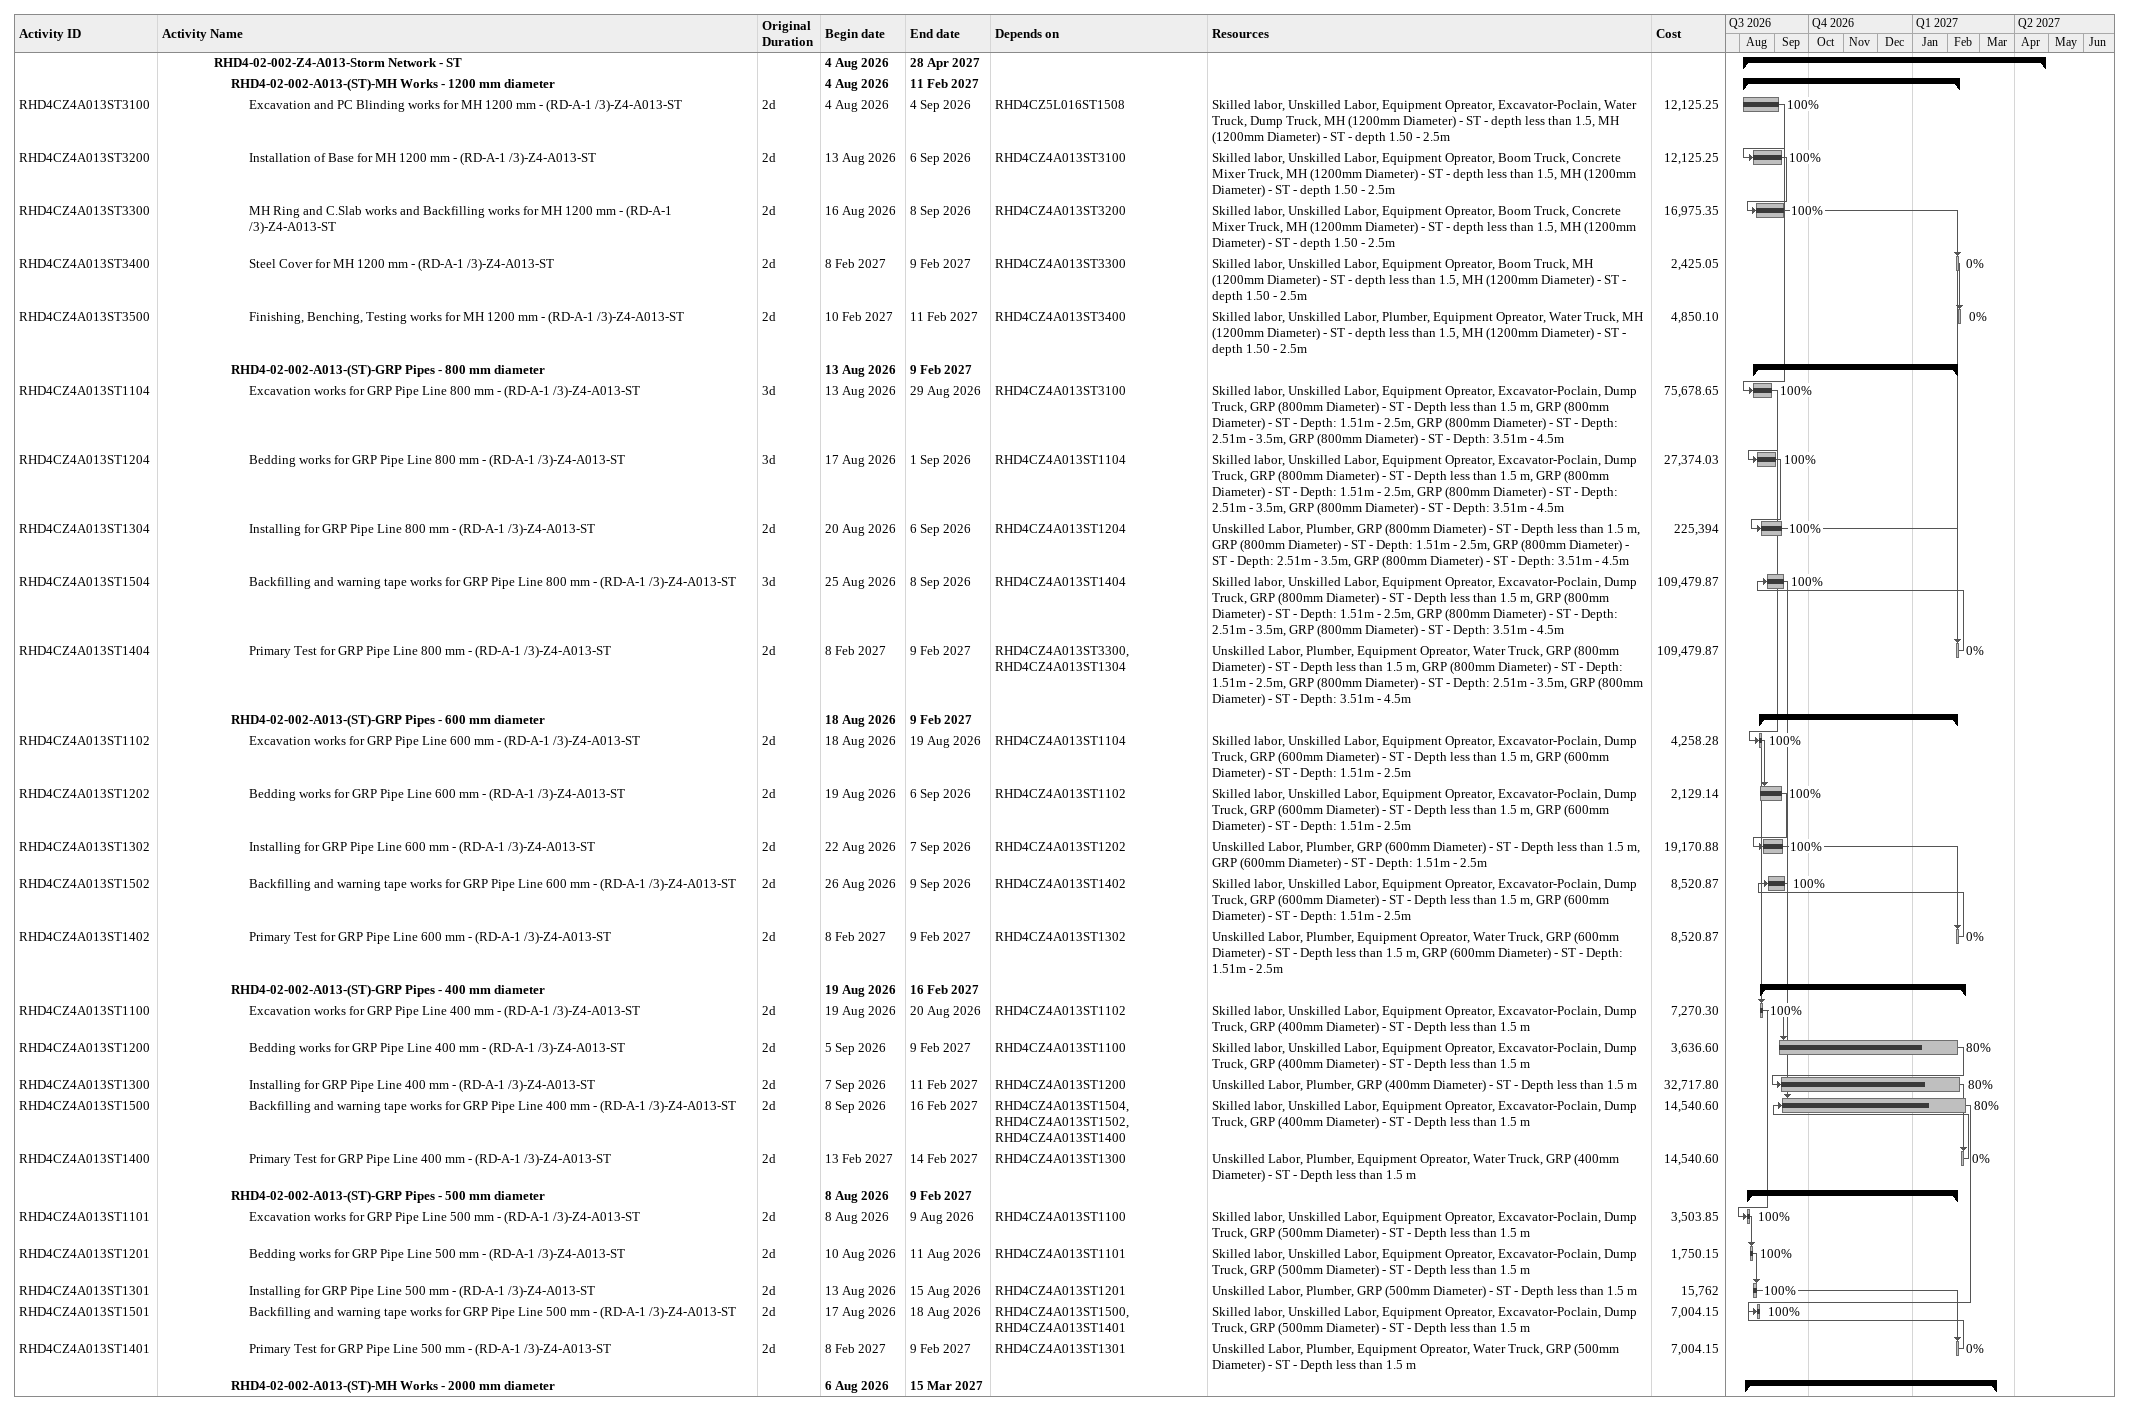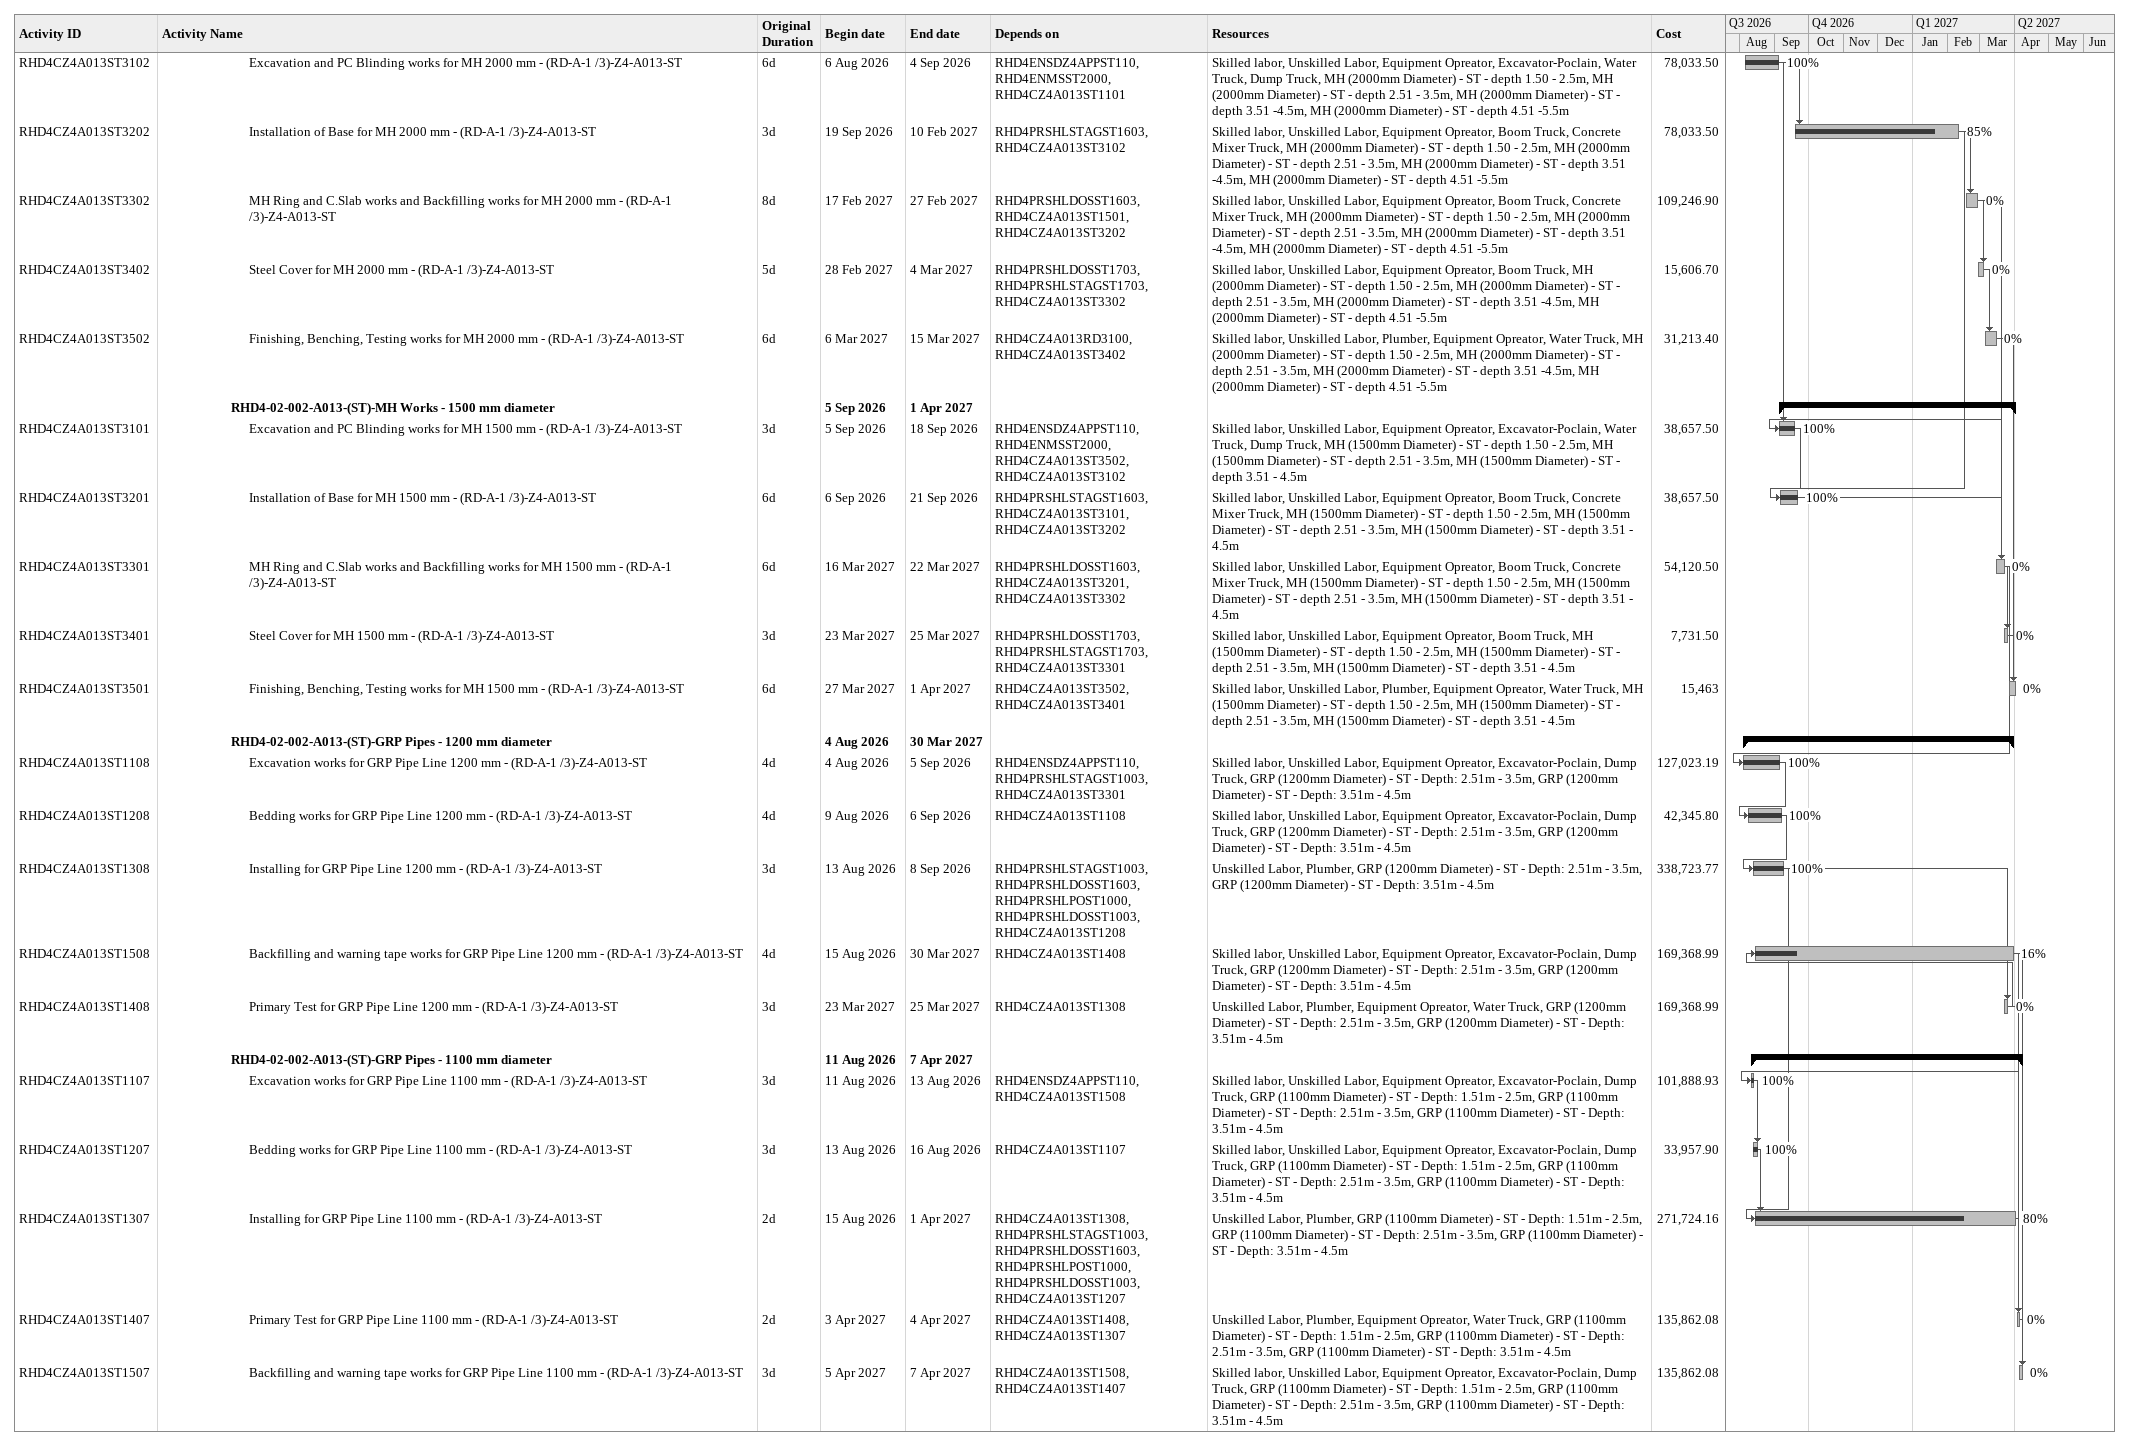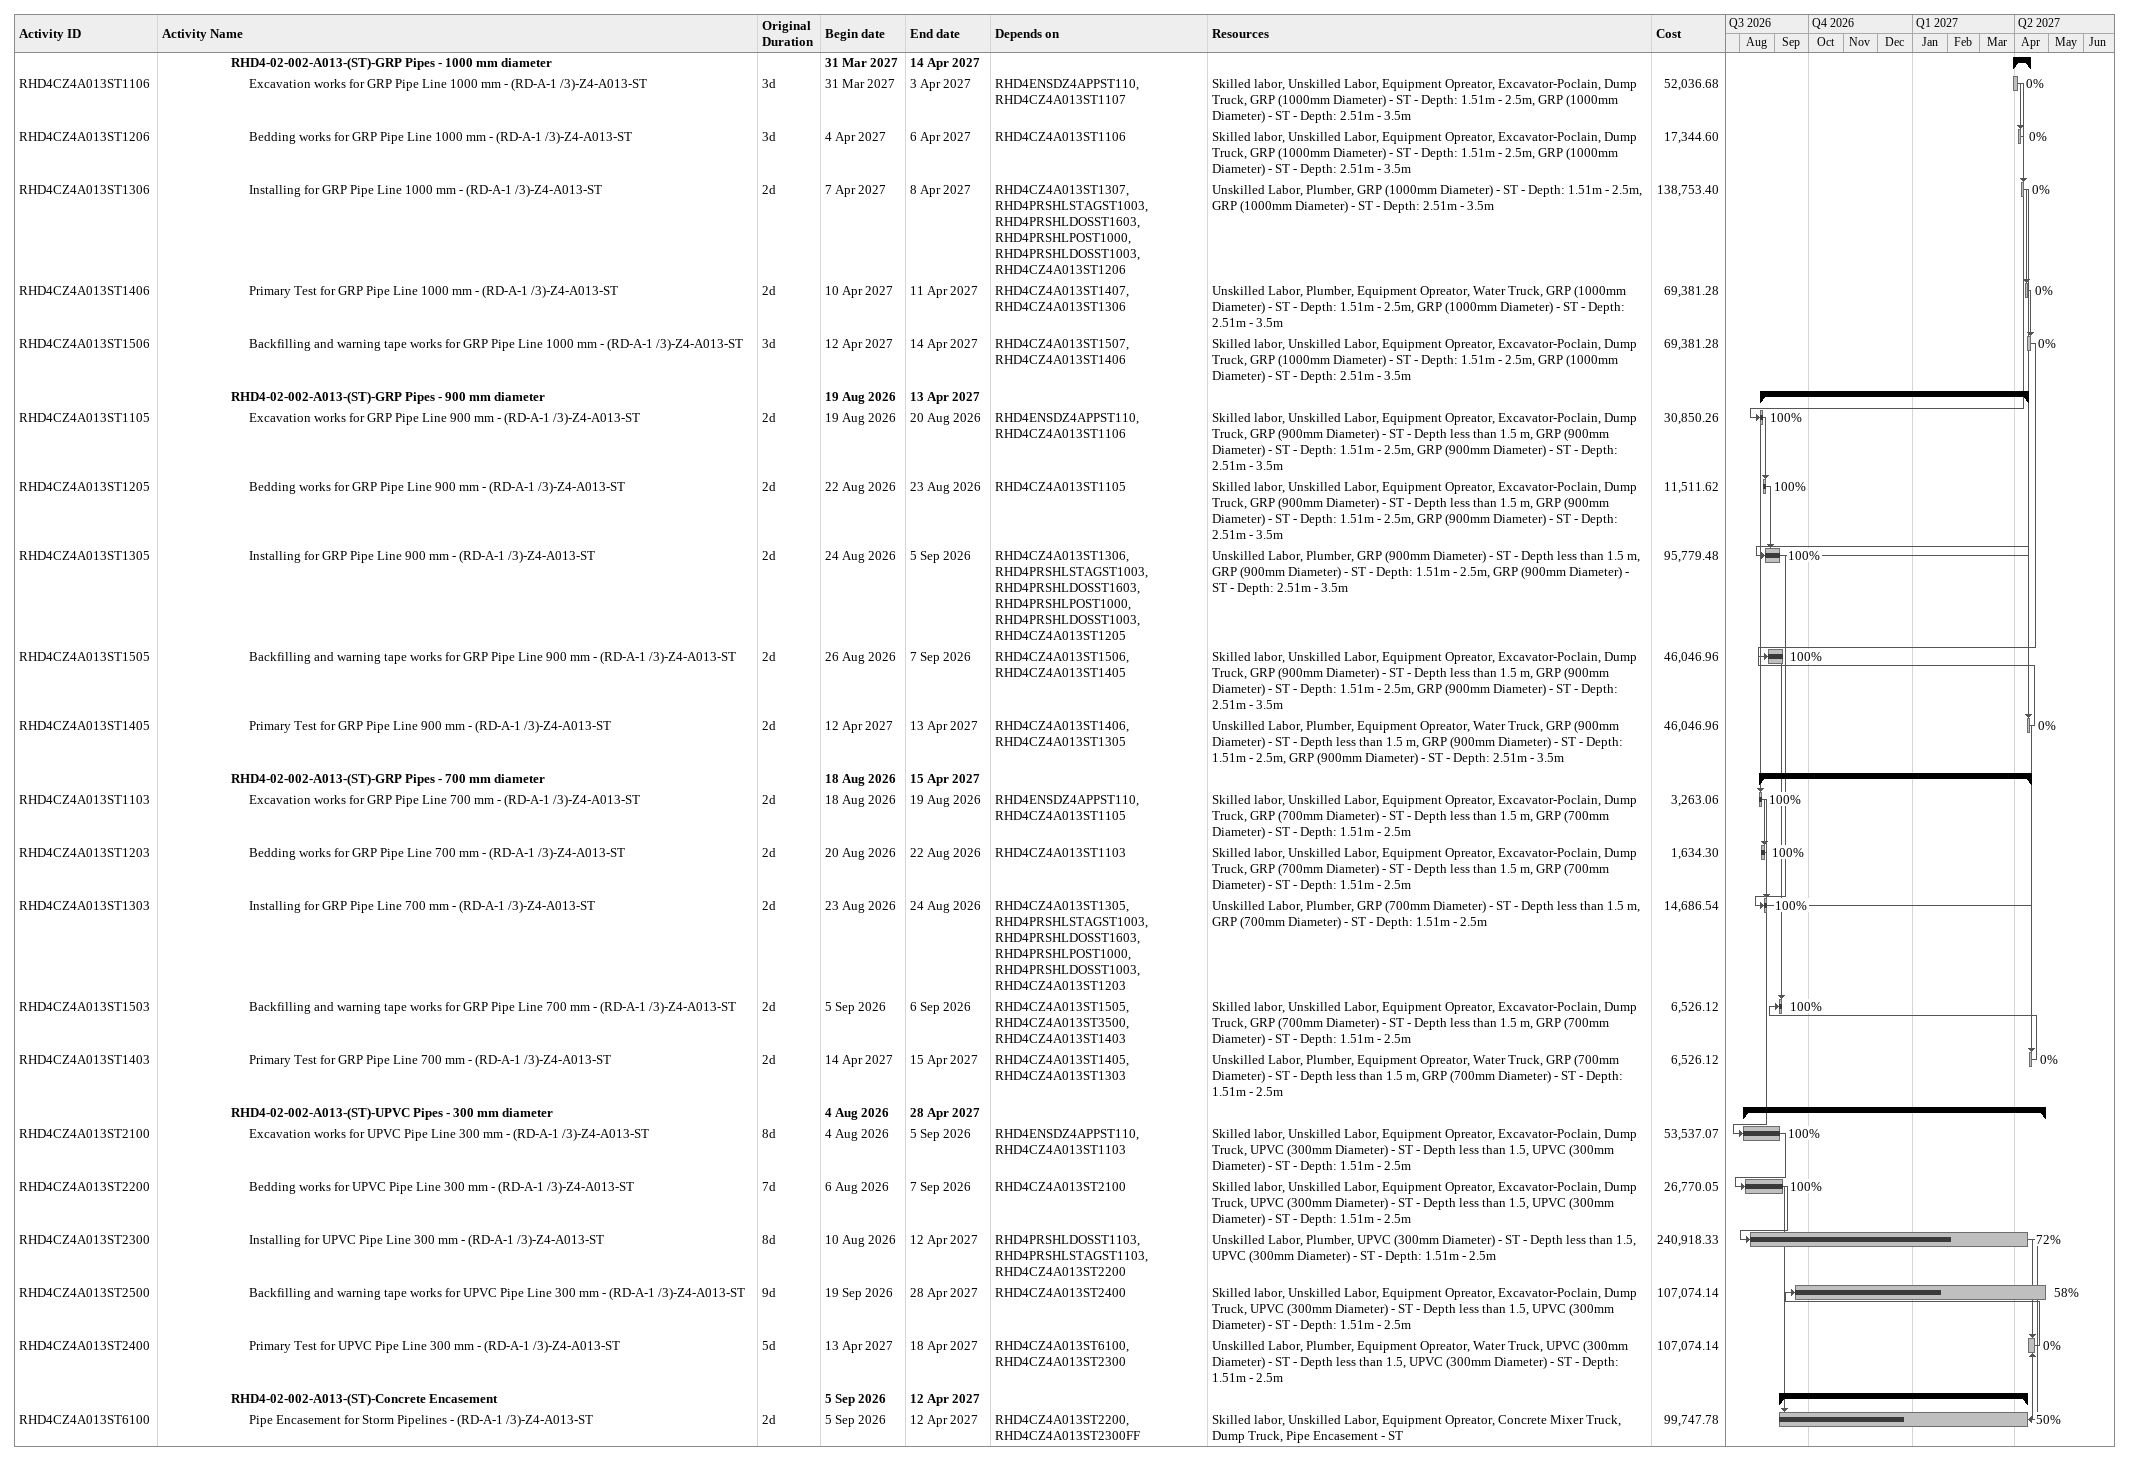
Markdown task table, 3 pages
| ID | Level | Task | Original duration | Start | Finish | Predecessors | Resources | % complete | Cost |
|---|---|---|---|---|---|---|---|---|---|
|  | 4 | **RHD4-02-002-Z4-A013-Storm Network - ST** |  | 2026-08-04 | 2027-04-28 |  |  |  |  |
|  | 5 | **RHD4-02-002-A013-(ST)-MH Works - 1200 mm diameter** |  | 2026-08-04 | 2027-02-11 |  |  |  |  |
| RHD4CZ4A013ST3100 | 6 | Excavation and PC Blinding works for MH 1200 mm - (RD-A-1 /3)-Z4-A013-ST | 2d | 2026-08-04 | 2026-09-04 | RHD4CZ5L016ST1508 | Skilled labor, Unskilled Labor, Equipment Opreator, Excavator-Poclain, Water Truck, Dump Truck, MH (1200mm Diameter) - ST - depth less than 1.5, MH (1200mm Diameter) - ST - depth 1.50 - 2.5m | 100 | 12125.25 |
| RHD4CZ4A013ST3200 | 6 | Installation of Base for MH 1200 mm - (RD-A-1 /3)-Z4-A013-ST | 2d | 2026-08-13 | 2026-09-06 | RHD4CZ4A013ST3100 | Skilled labor, Unskilled Labor, Equipment Opreator, Boom Truck, Concrete Mixer Truck, MH (1200mm Diameter) - ST - depth less than 1.5, MH (1200mm Diameter) - ST - depth 1.50 - 2.5m | 100 | 12125.25 |
| RHD4CZ4A013ST3300 | 6 | MH Ring and C.Slab works and Backfilling works for MH 1200 mm - (RD-A-1 /3)-Z4-A013-ST | 2d | 2026-08-16 | 2026-09-08 | RHD4CZ4A013ST3200 | Skilled labor, Unskilled Labor, Equipment Opreator, Boom Truck, Concrete Mixer Truck, MH (1200mm Diameter) - ST - depth less than 1.5, MH (1200mm Diameter) - ST - depth 1.50 - 2.5m | 100 | 16975.35 |
| RHD4CZ4A013ST3400 | 6 | Steel Cover for MH 1200 mm - (RD-A-1 /3)-Z4-A013-ST | 2d | 2027-02-08 | 2027-02-09 | RHD4CZ4A013ST3300 | Skilled labor, Unskilled Labor, Equipment Opreator, Boom Truck, MH (1200mm Diameter) - ST - depth less than 1.5, MH (1200mm Diameter) - ST - depth 1.50 - 2.5m | 0 | 2425.05 |
| RHD4CZ4A013ST3500 | 6 | Finishing, Benching, Testing works for MH 1200 mm - (RD-A-1 /3)-Z4-A013-ST | 2d | 2027-02-10 | 2027-02-11 | RHD4CZ4A013ST3400 | Skilled labor, Unskilled Labor, Plumber, Equipment Opreator, Water Truck, MH (1200mm Diameter) - ST - depth less than 1.5, MH (1200mm Diameter) - ST - depth 1.50 - 2.5m | 0 | 4850.10 |
|  | 5 | **RHD4-02-002-A013-(ST)-GRP Pipes - 800 mm diameter** |  | 2026-08-13 | 2027-02-09 |  |  |  |  |
| RHD4CZ4A013ST1104 | 6 | Excavation works for GRP Pipe Line 800 mm - (RD-A-1 /3)-Z4-A013-ST | 3d | 2026-08-13 | 2026-08-29 | RHD4CZ4A013ST3100 | Skilled labor, Unskilled Labor, Equipment Opreator, Excavator-Poclain, Dump Truck, GRP (800mm Diameter) - ST - Depth less than 1.5 m, GRP (800mm Diameter) - ST - Depth: 1.51m - 2.5m, GRP (800mm Diameter) - ST - Depth: 2.51m - 3.5m, GRP (800mm Diameter) - ST - Depth: 3.51m - 4.5m | 100 | 75678.65 |
| RHD4CZ4A013ST1204 | 6 | Bedding works for GRP Pipe Line 800 mm - (RD-A-1 /3)-Z4-A013-ST | 3d | 2026-08-17 | 2026-09-01 | RHD4CZ4A013ST1104 | Skilled labor, Unskilled Labor, Equipment Opreator, Excavator-Poclain, Dump Truck, GRP (800mm Diameter) - ST - Depth less than 1.5 m, GRP (800mm Diameter) - ST - Depth: 1.51m - 2.5m, GRP (800mm Diameter) - ST - Depth: 2.51m - 3.5m, GRP (800mm Diameter) - ST - Depth: 3.51m - 4.5m | 100 | 27374.03 |
| RHD4CZ4A013ST1304 | 6 | Installing for GRP Pipe Line 800 mm - (RD-A-1 /3)-Z4-A013-ST | 2d | 2026-08-20 | 2026-09-06 | RHD4CZ4A013ST1204 | Unskilled Labor, Plumber, GRP (800mm Diameter) - ST - Depth less than 1.5 m, GRP (800mm Diameter) - ST - Depth: 1.51m - 2.5m, GRP (800mm Diameter) - ST - Depth: 2.51m - 3.5m, GRP (800mm Diameter) - ST - Depth: 3.51m - 4.5m | 100 | 225394 |
| RHD4CZ4A013ST1504 | 6 | Backfilling and warning tape works for GRP Pipe Line 800 mm - (RD-A-1 /3)-Z4-A013-ST | 3d | 2026-08-25 | 2026-09-08 | RHD4CZ4A013ST1404 | Skilled labor, Unskilled Labor, Equipment Opreator, Excavator-Poclain, Dump Truck, GRP (800mm Diameter) - ST - Depth less than 1.5 m, GRP (800mm Diameter) - ST - Depth: 1.51m - 2.5m, GRP (800mm Diameter) - ST - Depth: 2.51m - 3.5m, GRP (800mm Diameter) - ST - Depth: 3.51m - 4.5m | 100 | 109479.87 |
| RHD4CZ4A013ST1404 | 6 | Primary Test for GRP Pipe Line 800 mm - (RD-A-1 /3)-Z4-A013-ST | 2d | 2027-02-08 | 2027-02-09 | RHD4CZ4A013ST3300, RHD4CZ4A013ST1304 | Unskilled Labor, Plumber, Equipment Opreator, Water Truck, GRP (800mm Diameter) - ST - Depth less than 1.5 m, GRP (800mm Diameter) - ST - Depth: 1.51m - 2.5m, GRP (800mm Diameter) - ST - Depth: 2.51m - 3.5m, GRP (800mm Diameter) - ST - Depth: 3.51m - 4.5m | 0 | 109479.87 |
|  | 5 | **RHD4-02-002-A013-(ST)-GRP Pipes - 600 mm diameter** |  | 2026-08-18 | 2027-02-09 |  |  |  |  |
| RHD4CZ4A013ST1102 | 6 | Excavation works for GRP Pipe Line 600 mm - (RD-A-1 /3)-Z4-A013-ST | 2d | 2026-08-18 | 2026-08-19 | RHD4CZ4A013ST1104 | Skilled labor, Unskilled Labor, Equipment Opreator, Excavator-Poclain, Dump Truck, GRP (600mm Diameter) - ST - Depth less than 1.5 m, GRP (600mm Diameter) - ST - Depth: 1.51m - 2.5m | 100 | 4258.28 |
| RHD4CZ4A013ST1202 | 6 | Bedding works for GRP Pipe Line 600 mm - (RD-A-1 /3)-Z4-A013-ST | 2d | 2026-08-19 | 2026-09-06 | RHD4CZ4A013ST1102 | Skilled labor, Unskilled Labor, Equipment Opreator, Excavator-Poclain, Dump Truck, GRP (600mm Diameter) - ST - Depth less than 1.5 m, GRP (600mm Diameter) - ST - Depth: 1.51m - 2.5m | 100 | 2129.14 |
| RHD4CZ4A013ST1302 | 6 | Installing for GRP Pipe Line 600 mm - (RD-A-1 /3)-Z4-A013-ST | 2d | 2026-08-22 | 2026-09-07 | RHD4CZ4A013ST1202 | Unskilled Labor, Plumber, GRP (600mm Diameter) - ST - Depth less than 1.5 m, GRP (600mm Diameter) - ST - Depth: 1.51m - 2.5m | 100 | 19170.88 |
| RHD4CZ4A013ST1502 | 6 | Backfilling and warning tape works for GRP Pipe Line 600 mm - (RD-A-1 /3)-Z4-A013-ST | 2d | 2026-08-26 | 2026-09-09 | RHD4CZ4A013ST1402 | Skilled labor, Unskilled Labor, Equipment Opreator, Excavator-Poclain, Dump Truck, GRP (600mm Diameter) - ST - Depth less than 1.5 m, GRP (600mm Diameter) - ST - Depth: 1.51m - 2.5m | 100 | 8520.87 |
| RHD4CZ4A013ST1402 | 6 | Primary Test for GRP Pipe Line 600 mm - (RD-A-1 /3)-Z4-A013-ST | 2d | 2027-02-08 | 2027-02-09 | RHD4CZ4A013ST1302 | Unskilled Labor, Plumber, Equipment Opreator, Water Truck, GRP (600mm Diameter) - ST - Depth less than 1.5 m, GRP (600mm Diameter) - ST - Depth: 1.51m - 2.5m | 0 | 8520.87 |
|  | 5 | **RHD4-02-002-A013-(ST)-GRP Pipes - 400 mm diameter** |  | 2026-08-19 | 2027-02-16 |  |  |  |  |
| RHD4CZ4A013ST1100 | 6 | Excavation works for GRP Pipe Line 400 mm - (RD-A-1 /3)-Z4-A013-ST | 2d | 2026-08-19 | 2026-08-20 | RHD4CZ4A013ST1102 | Skilled labor, Unskilled Labor, Equipment Opreator, Excavator-Poclain, Dump Truck, GRP (400mm Diameter) - ST - Depth less than 1.5 m | 100 | 7270.30 |
| RHD4CZ4A013ST1200 | 6 | Bedding works for GRP Pipe Line 400 mm - (RD-A-1 /3)-Z4-A013-ST | 2d | 2026-09-05 | 2027-02-09 | RHD4CZ4A013ST1100 | Skilled labor, Unskilled Labor, Equipment Opreator, Excavator-Poclain, Dump Truck, GRP (400mm Diameter) - ST - Depth less than 1.5 m | 80 | 3636.60 |
| RHD4CZ4A013ST1300 | 6 | Installing for GRP Pipe Line 400 mm - (RD-A-1 /3)-Z4-A013-ST | 2d | 2026-09-07 | 2027-02-11 | RHD4CZ4A013ST1200 | Unskilled Labor, Plumber, GRP (400mm Diameter) - ST - Depth less than 1.5 m | 80 | 32717.80 |
| RHD4CZ4A013ST1500 | 6 | Backfilling and warning tape works for GRP Pipe Line 400 mm - (RD-A-1 /3)-Z4-A013-ST | 2d | 2026-09-08 | 2027-02-16 | RHD4CZ4A013ST1504, RHD4CZ4A013ST1502, RHD4CZ4A013ST1400 | Skilled labor, Unskilled Labor, Equipment Opreator, Excavator-Poclain, Dump Truck, GRP (400mm Diameter) - ST - Depth less than 1.5 m | 80 | 14540.60 |
| RHD4CZ4A013ST1400 | 6 | Primary Test for GRP Pipe Line 400 mm - (RD-A-1 /3)-Z4-A013-ST | 2d | 2027-02-13 | 2027-02-14 | RHD4CZ4A013ST1300 | Unskilled Labor, Plumber, Equipment Opreator, Water Truck, GRP (400mm Diameter) - ST - Depth less than 1.5 m | 0 | 14540.60 |
|  | 5 | **RHD4-02-002-A013-(ST)-GRP Pipes - 500 mm diameter** |  | 2026-08-08 | 2027-02-09 |  |  |  |  |
| RHD4CZ4A013ST1101 | 6 | Excavation works for GRP Pipe Line 500 mm - (RD-A-1 /3)-Z4-A013-ST | 2d | 2026-08-08 | 2026-08-09 | RHD4CZ4A013ST1100 | Skilled labor, Unskilled Labor, Equipment Opreator, Excavator-Poclain, Dump Truck, GRP (500mm Diameter) - ST - Depth less than 1.5 m | 100 | 3503.85 |
| RHD4CZ4A013ST1201 | 6 | Bedding works for GRP Pipe Line 500 mm - (RD-A-1 /3)-Z4-A013-ST | 2d | 2026-08-10 | 2026-08-11 | RHD4CZ4A013ST1101 | Skilled labor, Unskilled Labor, Equipment Opreator, Excavator-Poclain, Dump Truck, GRP (500mm Diameter) - ST - Depth less than 1.5 m | 100 | 1750.15 |
| RHD4CZ4A013ST1301 | 6 | Installing for GRP Pipe Line 500 mm - (RD-A-1 /3)-Z4-A013-ST | 2d | 2026-08-13 | 2026-08-15 | RHD4CZ4A013ST1201 | Unskilled Labor, Plumber, GRP (500mm Diameter) - ST - Depth less than 1.5 m | 100 | 15762 |
| RHD4CZ4A013ST1501 | 6 | Backfilling and warning tape works for GRP Pipe Line 500 mm - (RD-A-1 /3)-Z4-A013-ST | 2d | 2026-08-17 | 2026-08-18 | RHD4CZ4A013ST1500, RHD4CZ4A013ST1401 | Skilled labor, Unskilled Labor, Equipment Opreator, Excavator-Poclain, Dump Truck, GRP (500mm Diameter) - ST - Depth less than 1.5 m | 100 | 7004.15 |
| RHD4CZ4A013ST1401 | 6 | Primary Test for GRP Pipe Line 500 mm - (RD-A-1 /3)-Z4-A013-ST | 2d | 2027-02-08 | 2027-02-09 | RHD4CZ4A013ST1301 | Unskilled Labor, Plumber, Equipment Opreator, Water Truck, GRP (500mm Diameter) - ST - Depth less than 1.5 m | 0 | 7004.15 |
|  | 5 | **RHD4-02-002-A013-(ST)-MH Works - 2000 mm diameter** |  | 2026-08-06 | 2027-03-15 |  |  |  |  |
| RHD4CZ4A013ST3102 | 6 | Excavation and PC Blinding works for MH 2000 mm - (RD-A-1 /3)-Z4-A013-ST | 6d | 2026-08-06 | 2026-09-04 | RHD4ENSDZ4APPST110, RHD4ENMSST2000, RHD4CZ4A013ST1101 | Skilled labor, Unskilled Labor, Equipment Opreator, Excavator-Poclain, Water Truck, Dump Truck, MH (2000mm Diameter) - ST - depth 1.50 - 2.5m, MH (2000mm Diameter) - ST - depth 2.51 - 3.5m, MH (2000mm Diameter) - ST - depth 3.51 -4.5m, MH (2000mm Diameter) - ST - depth 4.51 -5.5m | 100 | 78033.50 |
| RHD4CZ4A013ST3202 | 6 | Installation of Base for MH 2000 mm - (RD-A-1 /3)-Z4-A013-ST | 3d | 2026-09-19 | 2027-02-10 | RHD4PRSHLSTAGST1603, RHD4CZ4A013ST3102 | Skilled labor, Unskilled Labor, Equipment Opreator, Boom Truck, Concrete Mixer Truck, MH (2000mm Diameter) - ST - depth 1.50 - 2.5m, MH (2000mm Diameter) - ST - depth 2.51 - 3.5m, MH (2000mm Diameter) - ST - depth 3.51 -4.5m, MH (2000mm Diameter) - ST - depth 4.51 -5.5m | 85 | 78033.50 |
| RHD4CZ4A013ST3302 | 6 | MH Ring and C.Slab works and Backfilling works for MH 2000 mm - (RD-A-1 /3)-Z4-A013-ST | 8d | 2027-02-17 | 2027-02-27 | RHD4PRSHLDOSST1603, RHD4CZ4A013ST1501, RHD4CZ4A013ST3202 | Skilled labor, Unskilled Labor, Equipment Opreator, Boom Truck, Concrete Mixer Truck, MH (2000mm Diameter) - ST - depth 1.50 - 2.5m, MH (2000mm Diameter) - ST - depth 2.51 - 3.5m, MH (2000mm Diameter) - ST - depth 3.51 -4.5m, MH (2000mm Diameter) - ST - depth 4.51 -5.5m | 0 | 109246.90 |
| RHD4CZ4A013ST3402 | 6 | Steel Cover for MH 2000 mm - (RD-A-1 /3)-Z4-A013-ST | 5d | 2027-02-28 | 2027-03-04 | RHD4PRSHLDOSST1703, RHD4PRSHLSTAGST1703, RHD4CZ4A013ST3302 | Skilled labor, Unskilled Labor, Equipment Opreator, Boom Truck, MH (2000mm Diameter) - ST - depth 1.50 - 2.5m, MH (2000mm Diameter) - ST - depth 2.51 - 3.5m, MH (2000mm Diameter) - ST - depth 3.51 -4.5m, MH (2000mm Diameter) - ST - depth 4.51 -5.5m | 0 | 15606.70 |
| RHD4CZ4A013ST3502 | 6 | Finishing, Benching, Testing works for MH 2000 mm - (RD-A-1 /3)-Z4-A013-ST | 6d | 2027-03-06 | 2027-03-15 | RHD4CZ4A013RD3100, RHD4CZ4A013ST3402 | Skilled labor, Unskilled Labor, Plumber, Equipment Opreator, Water Truck, MH (2000mm Diameter) - ST - depth 1.50 - 2.5m, MH (2000mm Diameter) - ST - depth 2.51 - 3.5m, MH (2000mm Diameter) - ST - depth 3.51 -4.5m, MH (2000mm Diameter) - ST - depth 4.51 -5.5m | 0 | 31213.40 |
|  | 5 | **RHD4-02-002-A013-(ST)-MH Works - 1500 mm diameter** |  | 2026-09-05 | 2027-04-01 |  |  |  |  |
| RHD4CZ4A013ST3101 | 6 | Excavation and PC Blinding works for MH 1500 mm - (RD-A-1 /3)-Z4-A013-ST | 3d | 2026-09-05 | 2026-09-18 | RHD4ENSDZ4APPST110, RHD4ENMSST2000, RHD4CZ4A013ST3502, RHD4CZ4A013ST3102 | Skilled labor, Unskilled Labor, Equipment Opreator, Excavator-Poclain, Water Truck, Dump Truck, MH (1500mm Diameter) - ST - depth 1.50 - 2.5m, MH (1500mm Diameter) - ST - depth 2.51 - 3.5m, MH (1500mm Diameter) - ST - depth 3.51 - 4.5m | 100 | 38657.50 |
| RHD4CZ4A013ST3201 | 6 | Installation of Base for MH 1500 mm - (RD-A-1 /3)-Z4-A013-ST | 6d | 2026-09-06 | 2026-09-21 | RHD4PRSHLSTAGST1603, RHD4CZ4A013ST3101, RHD4CZ4A013ST3202 | Skilled labor, Unskilled Labor, Equipment Opreator, Boom Truck, Concrete Mixer Truck, MH (1500mm Diameter) - ST - depth 1.50 - 2.5m, MH (1500mm Diameter) - ST - depth 2.51 - 3.5m, MH (1500mm Diameter) - ST - depth 3.51 - 4.5m | 100 | 38657.50 |
| RHD4CZ4A013ST3301 | 6 | MH Ring and C.Slab works and Backfilling works for MH 1500 mm - (RD-A-1 /3)-Z4-A013-ST | 6d | 2027-03-16 | 2027-03-22 | RHD4PRSHLDOSST1603, RHD4CZ4A013ST3201, RHD4CZ4A013ST3302 | Skilled labor, Unskilled Labor, Equipment Opreator, Boom Truck, Concrete Mixer Truck, MH (1500mm Diameter) - ST - depth 1.50 - 2.5m, MH (1500mm Diameter) - ST - depth 2.51 - 3.5m, MH (1500mm Diameter) - ST - depth 3.51 - 4.5m | 0 | 54120.50 |
| RHD4CZ4A013ST3401 | 6 | Steel Cover for MH 1500 mm - (RD-A-1 /3)-Z4-A013-ST | 3d | 2027-03-23 | 2027-03-25 | RHD4PRSHLDOSST1703, RHD4PRSHLSTAGST1703, RHD4CZ4A013ST3301 | Skilled labor, Unskilled Labor, Equipment Opreator, Boom Truck, MH (1500mm Diameter) - ST - depth 1.50 - 2.5m, MH (1500mm Diameter) - ST - depth 2.51 - 3.5m, MH (1500mm Diameter) - ST - depth 3.51 - 4.5m | 0 | 7731.50 |
| RHD4CZ4A013ST3501 | 6 | Finishing, Benching, Testing works for MH 1500 mm - (RD-A-1 /3)-Z4-A013-ST | 6d | 2027-03-27 | 2027-04-01 | RHD4CZ4A013ST3502, RHD4CZ4A013ST3401 | Skilled labor, Unskilled Labor, Plumber, Equipment Opreator, Water Truck, MH (1500mm Diameter) - ST - depth 1.50 - 2.5m, MH (1500mm Diameter) - ST - depth 2.51 - 3.5m, MH (1500mm Diameter) - ST - depth 3.51 - 4.5m | 0 | 15463 |
|  | 5 | **RHD4-02-002-A013-(ST)-GRP Pipes - 1200 mm diameter** |  | 2026-08-04 | 2027-03-30 |  |  |  |  |
| RHD4CZ4A013ST1108 | 6 | Excavation works for GRP Pipe Line 1200 mm - (RD-A-1 /3)-Z4-A013-ST | 4d | 2026-08-04 | 2026-09-05 | RHD4ENSDZ4APPST110, RHD4PRSHLSTAGST1003, RHD4CZ4A013ST3301 | Skilled labor, Unskilled Labor, Equipment Opreator, Excavator-Poclain, Dump Truck, GRP (1200mm Diameter) - ST - Depth: 2.51m - 3.5m, GRP (1200mm Diameter) - ST - Depth: 3.51m - 4.5m | 100 | 127023.19 |
| RHD4CZ4A013ST1208 | 6 | Bedding works for GRP Pipe Line 1200 mm - (RD-A-1 /3)-Z4-A013-ST | 4d | 2026-08-09 | 2026-09-06 | RHD4CZ4A013ST1108 | Skilled labor, Unskilled Labor, Equipment Opreator, Excavator-Poclain, Dump Truck, GRP (1200mm Diameter) - ST - Depth: 2.51m - 3.5m, GRP (1200mm Diameter) - ST - Depth: 3.51m - 4.5m | 100 | 42345.80 |
| RHD4CZ4A013ST1308 | 6 | Installing for GRP Pipe Line 1200 mm - (RD-A-1 /3)-Z4-A013-ST | 3d | 2026-08-13 | 2026-09-08 | RHD4PRSHLSTAGST1003, RHD4PRSHLDOSST1603, RHD4PRSHLPOST1000, RHD4PRSHLDOSST1003, RHD4CZ4A013ST1208 | Unskilled Labor, Plumber, GRP (1200mm Diameter) - ST - Depth: 2.51m - 3.5m, GRP (1200mm Diameter) - ST - Depth: 3.51m - 4.5m | 100 | 338723.77 |
| RHD4CZ4A013ST1508 | 6 | Backfilling and warning tape works for GRP Pipe Line 1200 mm - (RD-A-1 /3)-Z4-A013-ST | 4d | 2026-08-15 | 2027-03-30 | RHD4CZ4A013ST1408 | Skilled labor, Unskilled Labor, Equipment Opreator, Excavator-Poclain, Dump Truck, GRP (1200mm Diameter) - ST - Depth: 2.51m - 3.5m, GRP (1200mm Diameter) - ST - Depth: 3.51m - 4.5m | 16 | 169368.99 |
| RHD4CZ4A013ST1408 | 6 | Primary Test for GRP Pipe Line 1200 mm - (RD-A-1 /3)-Z4-A013-ST | 3d | 2027-03-23 | 2027-03-25 | RHD4CZ4A013ST1308 | Unskilled Labor, Plumber, Equipment Opreator, Water Truck, GRP (1200mm Diameter) - ST - Depth: 2.51m - 3.5m, GRP (1200mm Diameter) - ST - Depth: 3.51m - 4.5m | 0 | 169368.99 |
|  | 5 | **RHD4-02-002-A013-(ST)-GRP Pipes - 1100 mm diameter** |  | 2026-08-11 | 2027-04-07 |  |  |  |  |
| RHD4CZ4A013ST1107 | 6 | Excavation works for GRP Pipe Line 1100 mm - (RD-A-1 /3)-Z4-A013-ST | 3d | 2026-08-11 | 2026-08-13 | RHD4ENSDZ4APPST110, RHD4CZ4A013ST1508 | Skilled labor, Unskilled Labor, Equipment Opreator, Excavator-Poclain, Dump Truck, GRP (1100mm Diameter) - ST - Depth: 1.51m - 2.5m, GRP (1100mm Diameter) - ST - Depth: 2.51m - 3.5m, GRP (1100mm Diameter) - ST - Depth: 3.51m - 4.5m | 100 | 101888.93 |
| RHD4CZ4A013ST1207 | 6 | Bedding works for GRP Pipe Line 1100 mm - (RD-A-1 /3)-Z4-A013-ST | 3d | 2026-08-13 | 2026-08-16 | RHD4CZ4A013ST1107 | Skilled labor, Unskilled Labor, Equipment Opreator, Excavator-Poclain, Dump Truck, GRP (1100mm Diameter) - ST - Depth: 1.51m - 2.5m, GRP (1100mm Diameter) - ST - Depth: 2.51m - 3.5m, GRP (1100mm Diameter) - ST - Depth: 3.51m - 4.5m | 100 | 33957.90 |
| RHD4CZ4A013ST1307 | 6 | Installing for GRP Pipe Line 1100 mm - (RD-A-1 /3)-Z4-A013-ST | 2d | 2026-08-15 | 2027-04-01 | RHD4CZ4A013ST1308, RHD4PRSHLSTAGST1003, RHD4PRSHLDOSST1603, RHD4PRSHLPOST1000, RHD4PRSHLDOSST1003, RHD4CZ4A013ST1207 | Unskilled Labor, Plumber, GRP (1100mm Diameter) - ST - Depth: 1.51m - 2.5m, GRP (1100mm Diameter) - ST - Depth: 2.51m - 3.5m, GRP (1100mm Diameter) - ST - Depth: 3.51m - 4.5m | 80 | 271724.16 |
| RHD4CZ4A013ST1407 | 6 | Primary Test for GRP Pipe Line 1100 mm - (RD-A-1 /3)-Z4-A013-ST | 2d | 2027-04-03 | 2027-04-04 | RHD4CZ4A013ST1408, RHD4CZ4A013ST1307 | Unskilled Labor, Plumber, Equipment Opreator, Water Truck, GRP (1100mm Diameter) - ST - Depth: 1.51m - 2.5m, GRP (1100mm Diameter) - ST - Depth: 2.51m - 3.5m, GRP (1100mm Diameter) - ST - Depth: 3.51m - 4.5m | 0 | 135862.08 |
| RHD4CZ4A013ST1507 | 6 | Backfilling and warning tape works for GRP Pipe Line 1100 mm - (RD-A-1 /3)-Z4-A013-ST | 3d | 2027-04-05 | 2027-04-07 | RHD4CZ4A013ST1508, RHD4CZ4A013ST1407 | Skilled labor, Unskilled Labor, Equipment Opreator, Excavator-Poclain, Dump Truck, GRP (1100mm Diameter) - ST - Depth: 1.51m - 2.5m, GRP (1100mm Diameter) - ST - Depth: 2.51m - 3.5m, GRP (1100mm Diameter) - ST - Depth: 3.51m - 4.5m | 0 | 135862.08 |
|  | 5 | **RHD4-02-002-A013-(ST)-GRP Pipes - 1000 mm diameter** |  | 2027-03-31 | 2027-04-14 |  |  |  |  |
| RHD4CZ4A013ST1106 | 6 | Excavation works for GRP Pipe Line 1000 mm - (RD-A-1 /3)-Z4-A013-ST | 3d | 2027-03-31 | 2027-04-03 | RHD4ENSDZ4APPST110, RHD4CZ4A013ST1107 | Skilled labor, Unskilled Labor, Equipment Opreator, Excavator-Poclain, Dump Truck, GRP (1000mm Diameter) - ST - Depth: 1.51m - 2.5m, GRP (1000mm Diameter) - ST - Depth: 2.51m - 3.5m | 0 | 52036.68 |
| RHD4CZ4A013ST1206 | 6 | Bedding works for GRP Pipe Line 1000 mm - (RD-A-1 /3)-Z4-A013-ST | 3d | 2027-04-04 | 2027-04-06 | RHD4CZ4A013ST1106 | Skilled labor, Unskilled Labor, Equipment Opreator, Excavator-Poclain, Dump Truck, GRP (1000mm Diameter) - ST - Depth: 1.51m - 2.5m, GRP (1000mm Diameter) - ST - Depth: 2.51m - 3.5m | 0 | 17344.60 |
| RHD4CZ4A013ST1306 | 6 | Installing for GRP Pipe Line 1000 mm - (RD-A-1 /3)-Z4-A013-ST | 2d | 2027-04-07 | 2027-04-08 | RHD4CZ4A013ST1307, RHD4PRSHLSTAGST1003, RHD4PRSHLDOSST1603, RHD4PRSHLPOST1000, RHD4PRSHLDOSST1003, RHD4CZ4A013ST1206 | Unskilled Labor, Plumber, GRP (1000mm Diameter) - ST - Depth: 1.51m - 2.5m, GRP (1000mm Diameter) - ST - Depth: 2.51m - 3.5m | 0 | 138753.40 |
| RHD4CZ4A013ST1406 | 6 | Primary Test for GRP Pipe Line 1000 mm - (RD-A-1 /3)-Z4-A013-ST | 2d | 2027-04-10 | 2027-04-11 | RHD4CZ4A013ST1407, RHD4CZ4A013ST1306 | Unskilled Labor, Plumber, Equipment Opreator, Water Truck, GRP (1000mm Diameter) - ST - Depth: 1.51m - 2.5m, GRP (1000mm Diameter) - ST - Depth: 2.51m - 3.5m | 0 | 69381.28 |
| RHD4CZ4A013ST1506 | 6 | Backfilling and warning tape works for GRP Pipe Line 1000 mm - (RD-A-1 /3)-Z4-A013-ST | 3d | 2027-04-12 | 2027-04-14 | RHD4CZ4A013ST1507, RHD4CZ4A013ST1406 | Skilled labor, Unskilled Labor, Equipment Opreator, Excavator-Poclain, Dump Truck, GRP (1000mm Diameter) - ST - Depth: 1.51m - 2.5m, GRP (1000mm Diameter) - ST - Depth: 2.51m - 3.5m | 0 | 69381.28 |
|  | 5 | **RHD4-02-002-A013-(ST)-GRP Pipes - 900 mm diameter** |  | 2026-08-19 | 2027-04-13 |  |  |  |  |
| RHD4CZ4A013ST1105 | 6 | Excavation works for GRP Pipe Line 900 mm - (RD-A-1 /3)-Z4-A013-ST | 2d | 2026-08-19 | 2026-08-20 | RHD4ENSDZ4APPST110, RHD4CZ4A013ST1106 | Skilled labor, Unskilled Labor, Equipment Opreator, Excavator-Poclain, Dump Truck, GRP (900mm Diameter) - ST - Depth less than 1.5 m, GRP (900mm Diameter) - ST - Depth: 1.51m - 2.5m, GRP (900mm Diameter) - ST - Depth: 2.51m - 3.5m | 100 | 30850.26 |
| RHD4CZ4A013ST1205 | 6 | Bedding works for GRP Pipe Line 900 mm - (RD-A-1 /3)-Z4-A013-ST | 2d | 2026-08-22 | 2026-08-23 | RHD4CZ4A013ST1105 | Skilled labor, Unskilled Labor, Equipment Opreator, Excavator-Poclain, Dump Truck, GRP (900mm Diameter) - ST - Depth less than 1.5 m, GRP (900mm Diameter) - ST - Depth: 1.51m - 2.5m, GRP (900mm Diameter) - ST - Depth: 2.51m - 3.5m | 100 | 11511.62 |
| RHD4CZ4A013ST1305 | 6 | Installing for GRP Pipe Line 900 mm - (RD-A-1 /3)-Z4-A013-ST | 2d | 2026-08-24 | 2026-09-05 | RHD4CZ4A013ST1306, RHD4PRSHLSTAGST1003, RHD4PRSHLDOSST1603, RHD4PRSHLPOST1000, RHD4PRSHLDOSST1003, RHD4CZ4A013ST1205 | Unskilled Labor, Plumber, GRP (900mm Diameter) - ST - Depth less than 1.5 m, GRP (900mm Diameter) - ST - Depth: 1.51m - 2.5m, GRP (900mm Diameter) - ST - Depth: 2.51m - 3.5m | 100 | 95779.48 |
| RHD4CZ4A013ST1505 | 6 | Backfilling and warning tape works for GRP Pipe Line 900 mm - (RD-A-1 /3)-Z4-A013-ST | 2d | 2026-08-26 | 2026-09-07 | RHD4CZ4A013ST1506, RHD4CZ4A013ST1405 | Skilled labor, Unskilled Labor, Equipment Opreator, Excavator-Poclain, Dump Truck, GRP (900mm Diameter) - ST - Depth less than 1.5 m, GRP (900mm Diameter) - ST - Depth: 1.51m - 2.5m, GRP (900mm Diameter) - ST - Depth: 2.51m - 3.5m | 100 | 46046.96 |
| RHD4CZ4A013ST1405 | 6 | Primary Test for GRP Pipe Line 900 mm - (RD-A-1 /3)-Z4-A013-ST | 2d | 2027-04-12 | 2027-04-13 | RHD4CZ4A013ST1406, RHD4CZ4A013ST1305 | Unskilled Labor, Plumber, Equipment Opreator, Water Truck, GRP (900mm Diameter) - ST - Depth less than 1.5 m, GRP (900mm Diameter) - ST - Depth: 1.51m - 2.5m, GRP (900mm Diameter) - ST - Depth: 2.51m - 3.5m | 0 | 46046.96 |
|  | 5 | **RHD4-02-002-A013-(ST)-GRP Pipes - 700 mm diameter** |  | 2026-08-18 | 2027-04-15 |  |  |  |  |
| RHD4CZ4A013ST1103 | 6 | Excavation works for GRP Pipe Line 700 mm - (RD-A-1 /3)-Z4-A013-ST | 2d | 2026-08-18 | 2026-08-19 | RHD4ENSDZ4APPST110, RHD4CZ4A013ST1105 | Skilled labor, Unskilled Labor, Equipment Opreator, Excavator-Poclain, Dump Truck, GRP (700mm Diameter) - ST - Depth less than 1.5 m, GRP (700mm Diameter) - ST - Depth: 1.51m - 2.5m | 100 | 3263.06 |
| RHD4CZ4A013ST1203 | 6 | Bedding works for GRP Pipe Line 700 mm - (RD-A-1 /3)-Z4-A013-ST | 2d | 2026-08-20 | 2026-08-22 | RHD4CZ4A013ST1103 | Skilled labor, Unskilled Labor, Equipment Opreator, Excavator-Poclain, Dump Truck, GRP (700mm Diameter) - ST - Depth less than 1.5 m, GRP (700mm Diameter) - ST - Depth: 1.51m - 2.5m | 100 | 1634.30 |
| RHD4CZ4A013ST1303 | 6 | Installing for GRP Pipe Line 700 mm - (RD-A-1 /3)-Z4-A013-ST | 2d | 2026-08-23 | 2026-08-24 | RHD4CZ4A013ST1305, RHD4PRSHLSTAGST1003, RHD4PRSHLDOSST1603, RHD4PRSHLPOST1000, RHD4PRSHLDOSST1003, RHD4CZ4A013ST1203 | Unskilled Labor, Plumber, GRP (700mm Diameter) - ST - Depth less than 1.5 m, GRP (700mm Diameter) - ST - Depth: 1.51m - 2.5m | 100 | 14686.54 |
| RHD4CZ4A013ST1503 | 6 | Backfilling and warning tape works for GRP Pipe Line 700 mm - (RD-A-1 /3)-Z4-A013-ST | 2d | 2026-09-05 | 2026-09-06 | RHD4CZ4A013ST1505, RHD4CZ4A013ST3500, RHD4CZ4A013ST1403 | Skilled labor, Unskilled Labor, Equipment Opreator, Excavator-Poclain, Dump Truck, GRP (700mm Diameter) - ST - Depth less than 1.5 m, GRP (700mm Diameter) - ST - Depth: 1.51m - 2.5m | 100 | 6526.12 |
| RHD4CZ4A013ST1403 | 6 | Primary Test for GRP Pipe Line 700 mm - (RD-A-1 /3)-Z4-A013-ST | 2d | 2027-04-14 | 2027-04-15 | RHD4CZ4A013ST1405, RHD4CZ4A013ST1303 | Unskilled Labor, Plumber, Equipment Opreator, Water Truck, GRP (700mm Diameter) - ST - Depth less than 1.5 m, GRP (700mm Diameter) - ST - Depth: 1.51m - 2.5m | 0 | 6526.12 |
|  | 5 | **RHD4-02-002-A013-(ST)-UPVC Pipes - 300 mm diameter** |  | 2026-08-04 | 2027-04-28 |  |  |  |  |
| RHD4CZ4A013ST2100 | 6 | Excavation works for UPVC Pipe Line 300 mm - (RD-A-1 /3)-Z4-A013-ST | 8d | 2026-08-04 | 2026-09-05 | RHD4ENSDZ4APPST110, RHD4CZ4A013ST1103 | Skilled labor, Unskilled Labor, Equipment Opreator, Excavator-Poclain, Dump Truck, UPVC (300mm Diameter) - ST - Depth less than 1.5, UPVC (300mm Diameter) - ST - Depth: 1.51m - 2.5m | 100 | 53537.07 |
| RHD4CZ4A013ST2200 | 6 | Bedding works for UPVC Pipe Line 300 mm - (RD-A-1 /3)-Z4-A013-ST | 7d | 2026-08-06 | 2026-09-07 | RHD4CZ4A013ST2100 | Skilled labor, Unskilled Labor, Equipment Opreator, Excavator-Poclain, Dump Truck, UPVC (300mm Diameter) - ST - Depth less than 1.5, UPVC (300mm Diameter) - ST - Depth: 1.51m - 2.5m | 100 | 26770.05 |
| RHD4CZ4A013ST2300 | 6 | Installing for UPVC Pipe Line 300 mm - (RD-A-1 /3)-Z4-A013-ST | 8d | 2026-08-10 | 2027-04-12 | RHD4PRSHLDOSST1103, RHD4PRSHLSTAGST1103, RHD4CZ4A013ST2200 | Unskilled Labor, Plumber, UPVC (300mm Diameter) - ST - Depth less than 1.5, UPVC (300mm Diameter) - ST - Depth: 1.51m - 2.5m | 72 | 240918.33 |
| RHD4CZ4A013ST2500 | 6 | Backfilling and warning tape works for UPVC Pipe Line 300 mm - (RD-A-1 /3)-Z4-A013-ST | 9d | 2026-09-19 | 2027-04-28 | RHD4CZ4A013ST2400 | Skilled labor, Unskilled Labor, Equipment Opreator, Excavator-Poclain, Dump Truck, UPVC (300mm Diameter) - ST - Depth less than 1.5, UPVC (300mm Diameter) - ST - Depth: 1.51m - 2.5m | 58 | 107074.14 |
| RHD4CZ4A013ST2400 | 6 | Primary Test for UPVC Pipe Line 300 mm - (RD-A-1 /3)-Z4-A013-ST | 5d | 2027-04-13 | 2027-04-18 | RHD4CZ4A013ST6100, RHD4CZ4A013ST2300 | Unskilled Labor, Plumber, Equipment Opreator, Water Truck, UPVC (300mm Diameter) - ST - Depth less than 1.5, UPVC (300mm Diameter) - ST - Depth: 1.51m - 2.5m | 0 | 107074.14 |
|  | 5 | **RHD4-02-002-A013-(ST)-Concrete Encasement** |  | 2026-09-05 | 2027-04-12 |  |  |  |  |
| RHD4CZ4A013ST6100 | 6 | Pipe Encasement for Storm Pipelines - (RD-A-1 /3)-Z4-A013-ST | 2d | 2026-09-05 | 2027-04-12 | RHD4CZ4A013ST2200, RHD4CZ4A013ST2300FF | Skilled labor, Unskilled Labor, Equipment Opreator, Concrete Mixer Truck, Dump Truck, Pipe Encasement - ST | 50 | 99747.78 |
